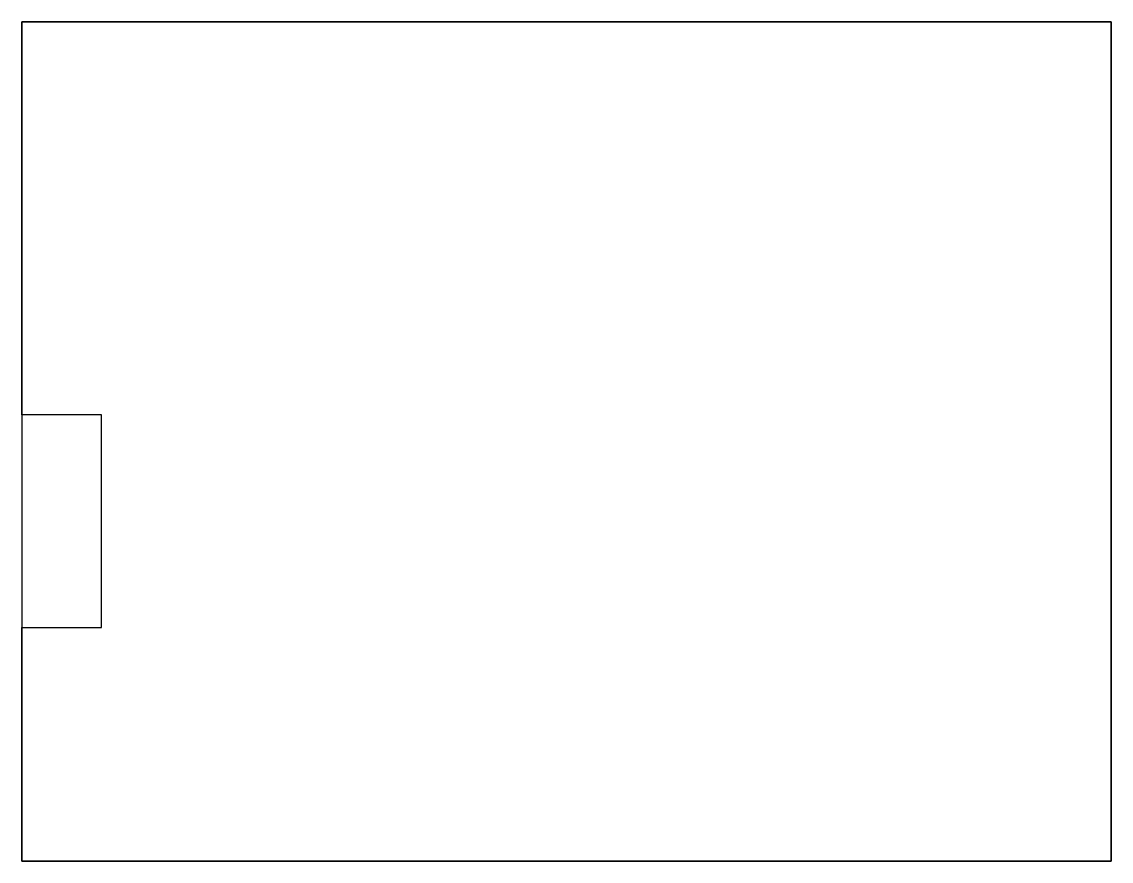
# Model space of a CAD drawing. Header units: millimetres. Extents: x 26.5 to 67.5, y -12.8 to 18.8.
import ezdxf

# ---------------------------------------------------------------- set-up
doc = ezdxf.new("R2010")
doc.units = ezdxf.units.MM
doc.layers.get('0').update_dxf_attribs({"linetype": 'CONTINUOUS'})

msp = doc.modelspace()

# ---------------------------------------------------------------- linework, layer by layer
for points in [[(26.5, -4), (29.5, -4), (29.5, 4), (26.5, 4), (26.5, 18.788), (67.5, 18.788), (67.5, -12.786), (26.5, -12.786)], [(67.5, 18.788), (26.5, 18.788), (26.5, -12.786), (67.5, -12.786)]]:
    msp.add_lwpolyline(points, close=True)

doc.saveas('drawing.dxf')
